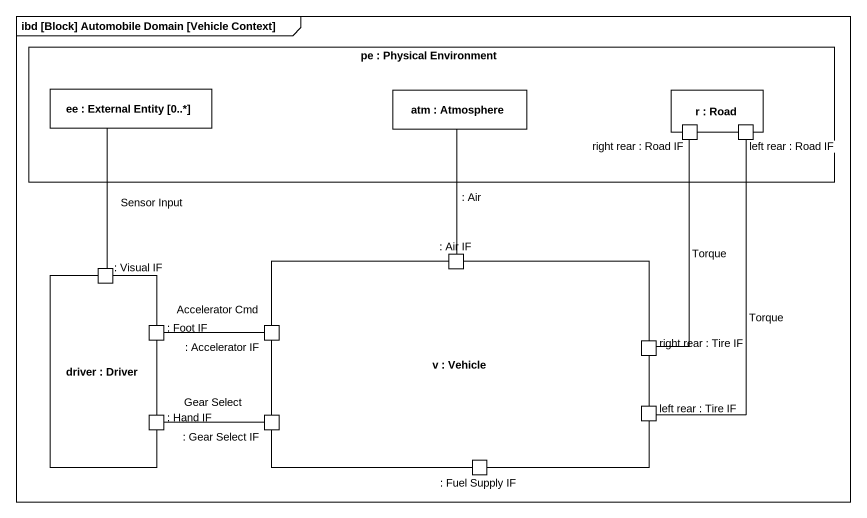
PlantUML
@startuml
mainframe ibd [Block] Automobile Domain [Vehicle Context]
rectangle "pe : Physical Environment" as pe #FFFFFF {
  rectangle "ee : External Entity [0..*]" as ee #FFFFFF
  rectangle "atm : Atmosphere" as atm #FFFFFF
  rectangle "r : Road" as r #FFFFFF {
    port "right rear : Road IF" as right_rear_Road_IF #FFFFFF
    port "left rear : Road IF" as left_rear_Road_IF #FFFFFF
  }
}
rectangle "driver : Driver" as driver #FFFFFF {
  port ": Visual IF" as Visual_IF #FFFFFF
  port ": Foot IF" as Foot_IF #FFFFFF
  port ": Hand IF" as Hand_IF #FFFFFF
}
rectangle "v : Vehicle" as v #FFFFFF {
  port ": Air IF" as Air_IF #FFFFFF
  port ": Accelerator IF" as Accelerator_IF #FFFFFF
  port "right rear : Tire IF" as right_rear_Tire_IF #FFFFFF
  port ": Gear Select IF" as Gear_Select_IF #FFFFFF
  port "left rear : Tire IF" as left_rear_Tire_IF #FFFFFF
  port ": Fuel Supply IF" as Fuel_Supply_IF #FFFFFF
}
ee -- Visual_IF : Sensor Input
atm -- Air_IF : : Air
right_rear_Road_IF -- right_rear_Tire_IF : Torque
left_rear_Road_IF -- left_rear_Tire_IF : Torque
Foot_IF -right- Accelerator_IF : Accelerator Cmd
Hand_IF -right- Gear_Select_IF : Gear Select
@enduml
